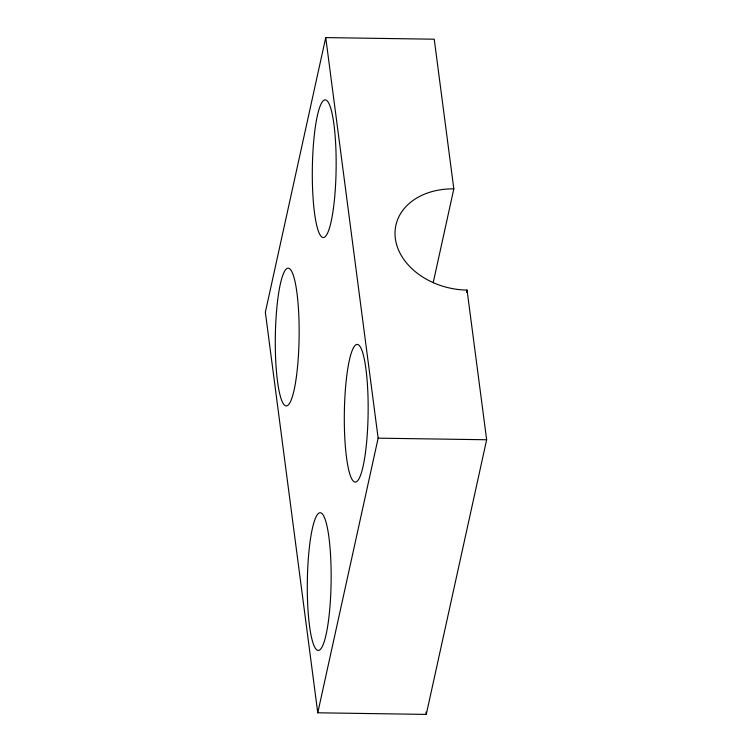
<?xml version="1.0" encoding="UTF-8"?>
<svg xmlns="http://www.w3.org/2000/svg" width="752" height="752" viewBox="0 0 752 752"><rect width="100%" height="100%" fill="white"/><g stroke="black" fill="none" stroke-linecap="round" stroke-linejoin="round"><path stroke-width="1.13" d="M325.738 37.6L265.353 312.24L317.767 712.793L426.262 714.4L486.647 439.76L467.058 290.084A66.101 49.735 12.4 0 1 395.345 238.525A66.101 49.735 12.4 0 1 453.823 188.884L434.233 39.207L325.738 37.6L378.143 438.162L317.767 712.793M433.19 282.724L453.823 188.884M466.56 292.368L467.058 290.084M378.143 438.162L486.647 439.76M425.961 712.078L426.262 714.4M365.434 452.76A68.855 11.891 -89.2 0 0 358.262 344.726A68.855 11.891 -89.2 0 0 345.065 442.458A68.855 11.891 -89.2 0 0 365.434 452.76M333.437 208.201A68.855 11.891 -89.2 0 0 326.265 100.166A68.855 11.891 -89.2 0 0 313.067 197.908A68.855 11.891 -89.2 0 0 333.437 208.201M296.429 376.526A68.855 11.891 -89.2 0 0 289.257 268.492A68.855 11.891 -89.2 0 0 276.05 366.233A68.855 11.891 -89.2 0 0 296.429 376.526M328.427 621.086A68.855 11.891 -89.2 0 0 321.254 513.043A68.855 11.891 -89.2 0 0 308.057 610.784A68.855 11.891 -89.2 0 0 328.427 621.086"/></g></svg>
